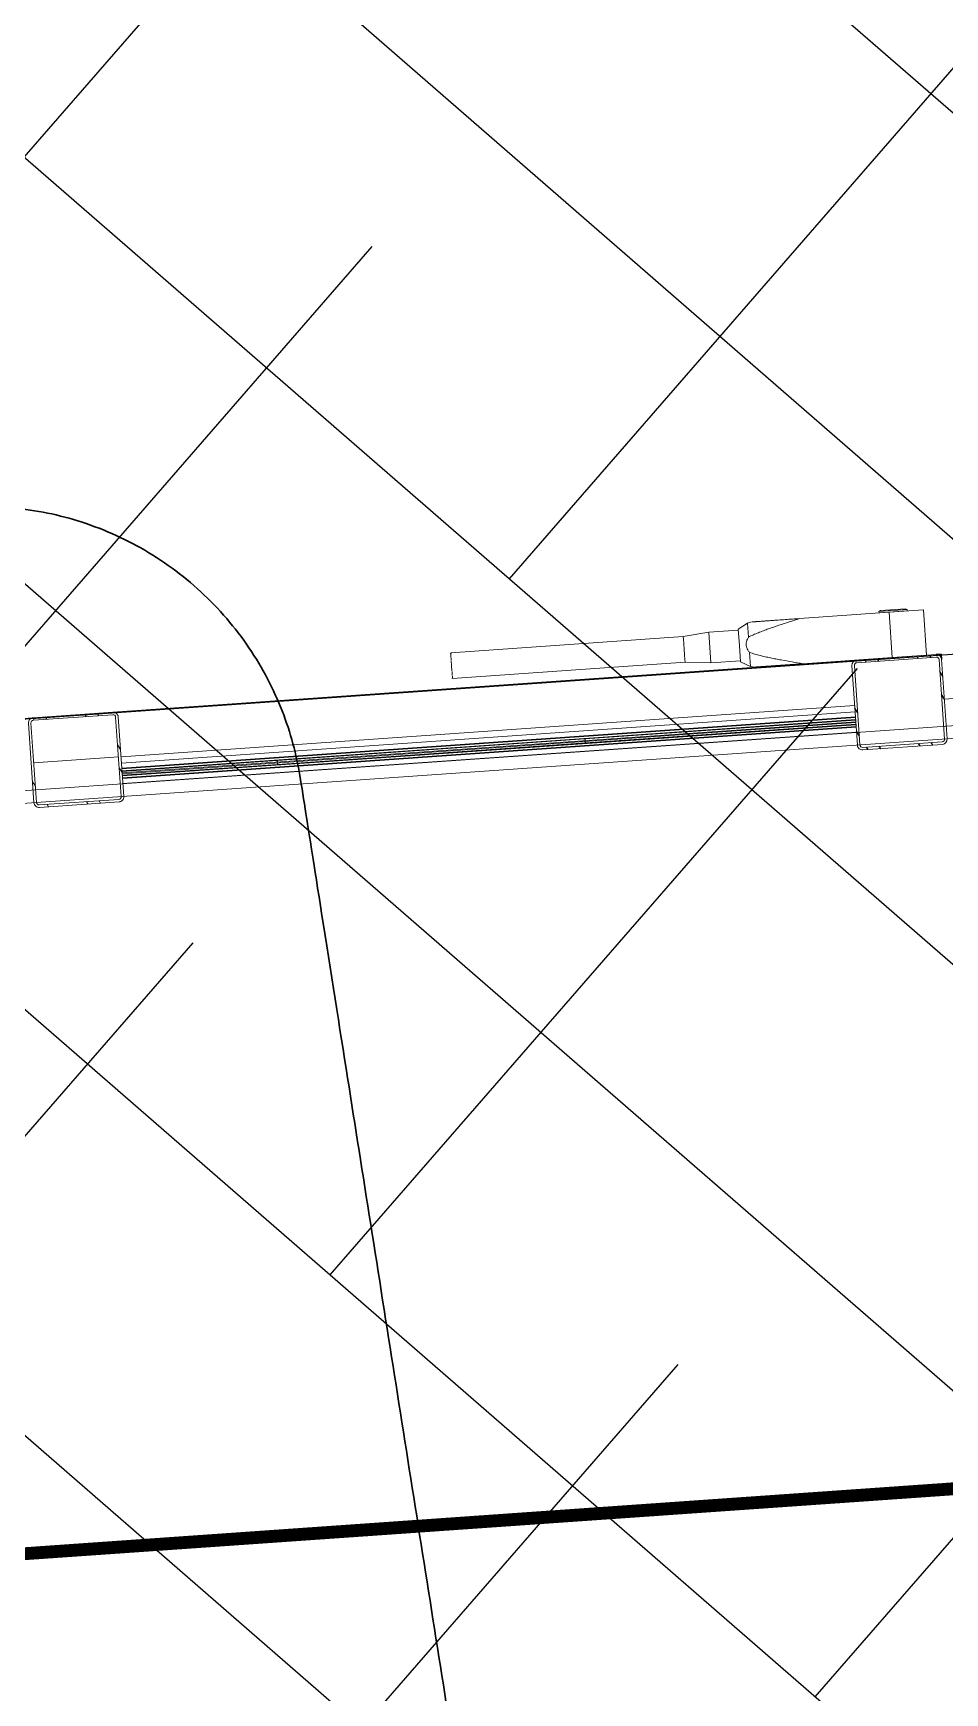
# Model space of a CAD drawing. Header units: millimetres. Extents: x 50357 to 985146, y 723188 to 1803594.
# Drawn here: x 834542.92 to 834546.46, y 818144.76 to 818151.22 of the extents above; entities that cross this region are included whole.
import ezdxf
from ezdxf.xclip import XClip

# ---------------------------------------------------------------- set-up
doc = ezdxf.new("R2010")
doc.units = ezdxf.units.MM
doc.header["$LTSCALE"] = 3
doc.header["$MEASUREMENT"] = 0
for name, pattern in [('DASHED2', [0.375, 0.25, -0.125]), ('Grid Line', [22.225, 12.7, -3.175, 3.175, -3.175]), ('XXASB-PIW-ARC-DWG-1012-MWP-XXXX-WS3-XC$0$XXXXX-PIW-P-ASB_BRIDGE_DECK_ARC-XXX$0$DASHED', [19.05, 12.7, -6.35])]:
    doc.linetypes.add(name, pattern=pattern)
doc.layers.add('-Excluded area line', color=7, linetype='DASHED2', lineweight=40)
for name, color, linetype in [('-Section line', 7, 'Continuous'), ('00_Xref', 7, 'Continuous'), ('3A35X-MAGP-P-LD-00-0$0$LWK-GA_HANDRAIL', 7, 'Continuous')]:
    doc.layers.add(name, color=color, linetype=linetype)
for name, color, linetype, true_color in [('WKD071__', 7, 'Continuous', 0x6e6e6e), ('XXASB-PIW-ARC-DWG-1012-MWP-XXXX-WS3-XC$0$XXXXX-PIW-P-ASB_BRIDGE_DECK_ARC-XXX$0$ADS280_BSteel', 7, 'Continuous', 0x6e6e6e), ('XXASB-PIW-ARC-DWG-1012-MWP-XXXX-WS3-XC$0$XXXXX-PIW-P-ASB_BRIDGE_DECK_ARC-XXX$0$ADS280_CSteel', 7, 'Continuous', 0x6e6e6e)]:
    doc.layers.add(name, color=color, linetype=linetype, true_color=true_color)
for name, color, linetype, lineweight, true_color in [('XXASB-PIW-ARC-DWG-1012-MWP-XXXX-WS3-XC$0$XXXXX-PIW-P-ASB_BRIDGE_DECK_ARC-XXX$0$A-FLOR-HRAL', 7, 'Continuous', 13, 0x6e6e6e), ('XXASB-PIW-ARC-DWG-1012-MWP-XXXX-WS3-XC$0$XXXXX-PIW-P-ASB_BRIDGE_DECK_ARC-XXX$0$A-GENM', 7, 'Continuous', 13, 0x6e6e6e), ('XXASB-PIW-ARC-DWG-1012-MWP-XXXX-WS3-XC$0$XXXXX-PIW-P-ASB_BRIDGE_DECK_ARC-XXX$0$ADS280__', 7, 'Continuous', 13, 0x6e6e6e), ('XXASB-PIW-ARC-DWG-1012-MWP-XXXX-WS3-XC$0$XXXXX-PIW-P-ASB_BRIDGE_DECK_ARC-XXX$0$ADS280_B', 7, 'Continuous', 13, 0x6e6e6e), ('XXASB-PIW-ARC-DWG-1012-MWP-XXXX-WS3-XC$0$XXXXX-PIW-P-ASB_BRIDGE_DECK_ARC-XXX$0$ADS280_H', 7, 'XXASB-PIW-ARC-DWG-1012-MWP-XXXX-WS3-XC$0$XXXXX-PIW-P-ASB_BRIDGE_DECK_ARC-XXX$0$DASHED', 25, 0x6e6e6e), ('XXASB-PIW-ARC-DWG-1012-MWP-XXXX-WS3-XC$0$XXXXX-PIW-P-ASB_P34_DECK_ARC-XXX$0$ADS280__', 7, 'Continuous', 13, 0x6e6e6e), ('XXASB-PIW-ARC-DWG-1012-MWP-XXXX-WS3-XC$0$XXXXX-PIW-P-ASB_P34_DECK_ARC-XXX$0$ADS280_BSteel', 7, 'Continuous', 13, 0x6e6e6e), ('XXASB-PIW-ARC-DWG-1012-MWP-XXXX-WS3-XC$0$XXXXX-PIW-P-ASB_P34_DECK_ARC-XXX$0$ADS280_CSteel', 7, 'Continuous', 13, 0x6e6e6e)]:
    doc.layers.add(name, color=color, linetype=linetype, lineweight=lineweight, true_color=true_color)
pattern_1 = [(122.722, (835227065.1, 818090920.5), (-149.583724, -96.11217), []), (122.722, (835226878.96, 818090961.01), (-149.583724, -96.11217), [])]

# ---------------------------------------------------------------- blocks, each defined once
blk = doc.blocks.new('x-baseplan')
blk.add_lwpolyline([(834550.5505, 818213.8099), (834557.1707, 818119.1058), (834549.7388, 818118.5863), (834547.9798, 818143.7498), (834547.5808, 818143.722), (834547.5407, 818144.2956), (834539.9643, 818143.7659), (834540.0207, 818142.9597), (834532.4541, 818142.4509), (834523.9731, 818144.3196), (834526.2542, 818154.6723), (834539.4112, 818151.6754), (834539.6457, 818148.3218), (834547.2222, 818148.8514), (834547.1833, 818149.4081), (834547.5823, 818149.436), (834542.9962, 818215.0413), (834543.2207, 818215.057), (834550.326, 818213.7942), (834550.5505, 818213.8099)])
blk = doc.blocks.new('XXASB-PIW-ARC-DWG-1012-MWP-XXXX-WS3-XC$0$XXXXX-PIW-P-ASB_BRIDGE_DECK_ARC-XXX$0$Top Rail Type - Top Rail_Internal_-3272184-DECK F_F_L__ARC')
at = {"layer": 'XXASB-PIW-ARC-DWG-1012-MWP-XXXX-WS3-XC$0$XXXXX-PIW-P-ASB_BRIDGE_DECK_ARC-XXX$0$A-FLOR-HRAL'}
for p, q in [((-681781.4, 104874.2), (-673435.1, 104874.2)), ((-681778.9, 104924.2), (-673435.1, 104924.2))]:
    blk.add_line(p, q, dxfattribs=at)
blk = doc.blocks.new('XXASB-PIW-ARC-DWG-1012-MWP-XXXX-WS3-XC$0$XXXXX-PIW-P-ASB_BRIDGE_DECK_ARC-XXX$0$Railing - Sabco_Joint-3422319-DECK F_F_L__ARC')
at = {"layer": 'XXASB-PIW-ARC-DWG-1012-MWP-XXXX-WS3-XC$0$XXXXX-PIW-P-ASB_BRIDGE_DECK_ARC-XXX$0$A-FLOR-HRAL'}
for p, q in [((-8.8, 0.5), (-7.8, 0.5)), ((-8.8, 0.5), (-8.8, -0.5)), ((-7.8, 0.5), (-1.5, 0.5)), ((-7.8, -0.5), (-7.8, 0.5)), ((-1.5, -0.5), (-1.5, 0.5)), ((1.5, 0.5), (7.8, 0.5)), ((1.5, 0.5), (1.5, -0.5)), ((7.8, 0.5), (8.8, 0.5)), ((7.8, 0.5), (7.8, -0.5)), ((8.8, 0.5), (8.8, -0.5)), ((-7.8, -0.5), (-8.8, -0.5)), ((-1.5, -0.5), (-7.8, -0.5)), ((7.8, -0.5), (1.5, -0.5)), ((8.8, -0.5), (7.8, -0.5))]:
    blk.add_line(p, q, dxfattribs=at)
blk = doc.blocks.new('XXASB-PIW-ARC-DWG-1012-MWP-XXXX-WS3-XC$0$XXXXX-PIW-P-ASB_BRIDGE_DECK_ARC-XXX$0$Railing - Railing-3272202-DECK F_F_L__ARC')
at = {"layer": 'XXASB-PIW-ARC-DWG-1012-MWP-XXXX-WS3-XC$0$XXXXX-PIW-P-ASB_BRIDGE_DECK_ARC-XXX$0$A-FLOR-HRAL'}
for p, q in [((-675272.6, 105003.9), (-678132.6, 105003.9)), ((-678132.6, 104984.8), (-675272.6, 104984.8)), ((-678132.6, 104982.4), (-675272.6, 104982.4)), ((-678132.6, 104974.7), (-675272.6, 104974.7)), ((-678132.6, 104973.3), (-677528.2, 104973.3)), ((-678132.6, 104972.3), (-677528.1, 104972.3)), ((-678132.6, 104966), (-675272.6, 104966)), ((-678132.6, 104963), (-675272.6, 104963)), ((-678132.6, 104956.8), (-677528.1, 104956.8)), ((-678132.6, 104955.8), (-677528.2, 104955.8)), ((-678132.6, 104954.3), (-675272.6, 104954.3)), ((-678132.6, 104946.6), (-675272.6, 104946.6)), ((-678132.6, 104944.2), (-675272.6, 104944.2)), ((-677527.1, 104973.3), (-676328.2, 104973.3)), ((-677527.1, 104972.3), (-676328.1, 104972.3)), ((-677527.1, 104956.8), (-676328.1, 104956.7)), ((-677527.1, 104955.8), (-676328.2, 104955.7)), ((-676327.1, 104973.3), (-675272.6, 104973.3)), ((-676327.1, 104972.3), (-675272.6, 104972.3)), ((-676327.1, 104956.7), (-675272.6, 104956.7)), ((-676327.1, 104955.7), (-675272.6, 104955.7)), ((-678132.6, 104925.1), (-675272.6, 104925.1))]:
    blk.add_line(p, q, dxfattribs=at)
at = {"extrusion": (0, 0, -1), "zscale": -1, "rotation": 90.00029486388054}
for p in [(677527.6, 104964.5), (676327.6, 104964.5)]:
    blk.add_blockref('XXASB-PIW-ARC-DWG-1012-MWP-XXXX-WS3-XC$0$XXXXX-PIW-P-ASB_BRIDGE_DECK_ARC-XXX$0$Railing - Sabco_Joint-3422319-DECK F_F_L__ARC', p, dxfattribs=at)
blk = doc.blocks.new('XXASB-PIW-ARC-DWG-1012-MWP-XXXX-WS3-XC$0$XXXXX-PIW-P-ASB_BRIDGE_DECK_ARC-XXX$0$Hanger Node - Hanger Node-V1-SECTION A')
at = {"layer": 'XXASB-PIW-ARC-DWG-1012-MWP-XXXX-WS3-XC$0$XXXXX-PIW-P-ASB_BRIDGE_DECK_ARC-XXX$0$A-GENM'}
for p, q in [((-666576, 22444.9), (-666590.6, 22345.5)), ((-666576, 22444.9), (-666574.7, 22444.9)), ((-666566.3, 22444.5), (-666563.9, 22444.4)), ((-666548.8, 22443.7), (-666545.8, 22443.5)), ((-666506.2, 22441.7), (-666503.2, 22441.5)), ((-666488.1, 22440.8), (-666485.7, 22440.7)), ((-666477.3, 22440.3), (-666476.1, 22440.3)), ((-666470.7, 22339.9), (-666476.1, 22440.3)), ((-666590.6, 22345.5), (-666595.9, 22230.6)), ((-666589.1, 22345.4), (-666530.7, 22342.7)), ((-666530.7, 22342.7), (-666472.2, 22340)), ((-666476.1, 22225), (-666470.7, 22339.9)), ((-666599.3, 22230.8), (-666622.6, 22194.4)), ((-666536, 22227.8), (-666599.3, 22230.8)), ((-666472.7, 22224.9), (-666536, 22227.8)), ((-666452.9, 22186.5), (-666472.7, 22224.9)), ((-666622.6, 22194.4), (-666626.9, 22178.2)), ((-666567.6, 22191.8), (-666621.9, 22194.3)), ((-666453.7, 22186.5), (-666507.9, 22189)), ((-666450.2, 22169.9), (-666452.9, 22186.5)), ((-666651.4, 21642.7), (-666635.1, 21991)), ((-666459.3, 21982.8), (-666475.6, 21634.5)), ((-666659.2, 21675.8), (-666663.8, 21578.2)), ((-666655.4, 21681.8), (-666660.5, 21571.9)), ((-666655.4, 21681.8), (-666659.2, 21675.8)), ((-666657.6, 21508.7), (-666651.4, 21642.7)), ((-666655.6, 21571.7), (-666650.4, 21681.6)), ((-666650.4, 21681.6), (-666655.4, 21681.8)), ((-666475.6, 21634.5), (-666651.4, 21642.7)), ((-666475.6, 21634.5), (-666481.8, 21500.5)), ((-666663.8, 21578.2), (-666660.5, 21571.9)), ((-666660.5, 21571.9), (-666655.6, 21571.7)), ((-666657.6, 21508.7), (-666481.8, 21500.5))]:
    blk.add_line(p, q, dxfattribs=at)
for points, knots in [([(-666537.3, 22201), (-666539.1, 22201.1), (-666542.7, 22201), (-666548, 22200.3), (-666552.2, 22199.1), (-666555.6, 22197.9), (-666560.6, 22195.9), (-666564.5, 22193.8), (-666567.6, 22191.8)], [0, 0, 0, 0, 0.166667, 0.333333, 0.5, 0.583333, 0.666667, 1, 1, 1, 1]), ([(-666507.9, 22189), (-666510.8, 22191.3), (-666514.5, 22193.7), (-666519.3, 22196.2), (-666522.5, 22197.7), (-666526.7, 22199.3), (-666531.9, 22200.5), (-666535.4, 22200.9), (-666537.3, 22201)], [0, 0, 0, 0, 0.333333, 0.416667, 0.5, 0.666667, 0.833333, 1, 1, 1, 1]), ([(-666567.6, 22191.8), (-666570.5, 22185.3), (-666576.2, 22172.3), (-666584.1, 22152.6), (-666591.3, 22132.7), (-666598, 22112.6), (-666604.6, 22092.4), (-666613.1, 22065.5), (-666623.3, 22031.7), (-666631.3, 22004.6), (-666635.1, 21991)], [0, 0, 0, 0, 0.1, 0.2, 0.3, 0.4, 0.5, 0.6, 0.8, 1, 1, 1, 1]), ([(-666635.1, 21991), (-666634.7, 22000.3), (-666633.8, 22018.8), (-666632.6, 22046.5), (-666631.5, 22069.4), (-666630.6, 22087.6), (-666630.1, 22098.9), (-666629.7, 22107.8), (-666629.4, 22114.6), (-666629.1, 22120.1), (-666628.9, 22124.5), (-666628.8, 22127.8), (-666628.6, 22131.1), (-666628.4, 22135.4), (-666628.2, 22140.9), (-666627.9, 22146.3), (-666627.7, 22149.9), (-666627.6, 22151.9), (-666627.6, 22153.4), (-666627.5, 22154.9), (-666627.4, 22157), (-666627.3, 22159.7), (-666627.1, 22162.9), (-666626.9, 22167.1), (-666626.8, 22170.9), (-666626.6, 22173.5), (-666626.6, 22174.7), (-666626.6, 22175.2), (-666626.6, 22175.4)], [0, 0, 0, 0, 0.0666667, 0.1333333, 0.2, 0.2333333, 0.2666667, 0.2833333, 0.3, 0.3166667, 0.325, 0.3333333, 0.3416667, 0.35, 0.3666667, 0.3833333, 0.3916667, 0.3958333, 0.4, 0.4041667, 0.4083333, 0.4166667, 0.425, 0.4333333, 0.45, 0.4583333, 0.4625, 0.4666667, 0.4666667, 0.4666667, 0.4666667]), ([(-666459.3, 21982.8), (-666461.9, 21996.7), (-666467.3, 22024.4), (-666474.4, 22059), (-666480.3, 22086.7), (-666485, 22107.3), (-666489.8, 22127.9), (-666495.1, 22148.4), (-666501.2, 22168.8), (-666505.6, 22182.3), (-666507.9, 22189)], [0, 0, 0, 0, 0.2, 0.4, 0.5, 0.6, 0.7, 0.8, 0.9, 1, 1, 1, 1]), ([(-666450.6, 22169.9), (-666450.6, 22169.9), (-666450.6, 22169.8), (-666450.6, 22169.3), (-666450.7, 22168.6), (-666450.7, 22167.8), (-666450.7, 22167.2), (-666450.8, 22166.4), (-666450.8, 22165.2), (-666451, 22162.6), (-666451.1, 22158.9), (-666451.3, 22154.7), (-666451.5, 22151.5), (-666451.6, 22148.8), (-666451.7, 22146.7), (-666451.8, 22145.2), (-666451.8, 22143.7), (-666451.9, 22141.7), (-666452.1, 22138.1), (-666452.4, 22132.7), (-666452.6, 22127.2), (-666452.8, 22122.9), (-666453, 22119.6), (-666453.1, 22116.3), (-666453.3, 22111.9), (-666453.6, 22106.3), (-666453.9, 22099.6), (-666454.3, 22090.6), (-666454.8, 22079.4), (-666455.7, 22061.1), (-666456.8, 22038.3), (-666458, 22010.6), (-666458.9, 21992.1), (-666459.3, 21982.8)], [0.5016304, 0.5016304, 0.5016304, 0.5016304, 0.5083333, 0.5166667, 0.525, 0.5291667, 0.5333333, 0.5375, 0.5416667, 0.55, 0.5666667, 0.575, 0.5833333, 0.5916667, 0.5958333, 0.6, 0.6041667, 0.6083333, 0.6166667, 0.6333333, 0.65, 0.6583333, 0.6666667, 0.675, 0.6833333, 0.7, 0.7166667, 0.7333333, 0.7666667, 0.8, 0.8666667, 0.9333333, 1, 1, 1, 1])]:
    blk.add_open_spline(points, degree=3, knots=knots, dxfattribs=at)
blk = doc.blocks.new('XXASB-PIW-ARC-DWG-1012-MWP-XXXX-WS3-XC$0$XXXXX-PIW-P-ASB_BRIDGE_DECK_ARC-XXX')
at = {"layer": 'XXASB-PIW-ARC-DWG-1012-MWP-XXXX-WS3-XC$0$XXXXX-PIW-P-ASB_BRIDGE_DECK_ARC-XXX$0$ADS280_CSteel'}
h = blk.add_hatch(dxfattribs=at)
h.set_pattern_fill('FP_1', color=256, style=0, pattern_type=2)
h.set_pattern_definition([(122.722, (835227065.1, 818090920.5), (-149.583724, -96.11217), []), (122.722, (835226878.96, 818090961.01), (-149.583724, -96.11217), [])])
h.paths.add_polyline_path([(834546471.9, 818148471.2), (834546450.3, 818148780.4), (834546443.4, 818148794.1), (834546428.9, 818148799), (834546119.7, 818148777.4), (834546106, 818148770.5), (834546101.1, 818148756), (834546122.7, 818148446.8), (834546129.6, 818148433.1), (834546144.1, 818148428.2), (834546453.3, 818148449.8), (834546467, 818148456.7)], flags=0)
h.paths.add_polyline_path([(834546461.9, 818148470.5), (834546459.5, 818148463.2), (834546452.6, 818148459.8), (834546143.4, 818148438.2), (834546136.1, 818148440.6), (834546132.7, 818148447.5), (834546111.1, 818148756.7), (834546113.5, 818148764), (834546120.4, 818148767.4), (834546429.6, 818148789), (834546436.9, 818148786.6), (834546440.3, 818148779.7), (834546460.2, 818148495.4)], flags=0)
at = {"layer": 'XXASB-PIW-ARC-DWG-1012-MWP-XXXX-WS3-XC$0$XXXXX-PIW-P-ASB_BRIDGE_DECK_ARC-XXX$0$ADS280__'}
for p, q in [((834546428.9, 818148799), (834546119.7, 818148777.4)), ((834546120.4, 818148767.4), (834546429.6, 818148789)), ((834546440.3, 818148779.7), (834546461.9, 818148470.5)), ((834546471.9, 818148471.2), (834546450.3, 818148780.4)), ((834546101.1, 818148756), (834546122.7, 818148446.8)), ((834546132.7, 818148447.5), (834546111.1, 818148756.7)), ((834546452.6, 818148459.8), (834546143.4, 818148438.2)), ((834546144.1, 818148428.2), (834546453.3, 818148449.8))]:
    blk.add_line(p, q, dxfattribs=at)
for centre, major_axis, start_param, end_param in [((834546121.1, 818148757.4), (18.2, 8.3), 1.212993, 2.783789), ((834546121.1, 818148757.4), (8.08, 5.89), 1.010547, 2.581343), ((834546430.3, 818148779), (8.8, 18), 5.238681, 6.809477), ((834546430.3, 818148779), (1.96, 9.81), 4.979108, 6.549904), ((834546142.7, 818148448.2), (-3.9, 19.6), 1.444816, 3.015613), ((834546142.7, 818148448.2), (-1.95, 9.81), 1.444816, 3.015613), ((834546451.9, 818148469.8), (-2.64, 9.65), 2.944664, 4.51546), ((834546451.9, 818148469.8), (16.6, 11.1), 4.19371, 5.764506)]:
    blk.add_ellipse(centre, major_axis=major_axis, ratio=1, start_param=start_param, end_param=end_param, dxfattribs=at)
at = {"layer": 'XXASB-PIW-ARC-DWG-1012-MWP-XXXX-WS3-XC$0$XXXXX-PIW-P-ASB_BRIDGE_DECK_ARC-XXX$0$ADS280_B'}
for p, q in [((834544541.2, 818148805.5), (834545445.6, 818148869.1)), ((834545446.3, 818148859.4), (834545445.7, 818148867.4)), ((834545447.5, 818148841.9), (834545446.4, 818148857.1)), ((834545449.1, 818148819.2), (834545447.7, 818148839)), ((834544541.3, 818148803.8), (834544541.9, 818148795.8)), ((834544542.1, 818148793.5), (834544543.1, 818148778.3)), ((834544543.3, 818148775.4), (834544544.7, 818148755.6)), ((834545452.6, 818148769.3), (834544548.2, 818148705.7)), ((834545450.5, 818148799.4), (834545449.1, 818148819.2)), ((834545451.8, 818148781.3), (834545450.7, 818148796.5)), ((834545452.5, 818148771), (834545451.9, 818148779)), ((834544544.7, 818148755.6), (834544546.1, 818148735.8)), ((834544546.3, 818148732.9), (834544547.4, 818148717.7)), ((834544547.6, 818148715.4), (834544548.1, 818148707.4))]:
    blk.add_line(p, q, dxfattribs=at)
at = {"layer": 'XXASB-PIW-ARC-DWG-1012-MWP-XXXX-WS3-XC$0$XXXXX-PIW-P-ASB_BRIDGE_DECK_ARC-XXX$0$ADS280_BSteel'}
for q in [(834546428.9, 818148799), (834546450.2, 818148780.4)]:
    blk.add_line((834546448.8, 818148800.4), q, dxfattribs=at)
at = {"layer": 'XXASB-PIW-ARC-DWG-1012-MWP-XXXX-WS3-XC$0$XXXXX-PIW-P-ASB_BRIDGE_DECK_ARC-XXX$0$ADS280_H'}
for p, q in [((834545445.7, 818148867.4), (834545445.7, 818148868.2)), ((834545445.7, 818148868.2), (834545445.7, 818148867.4)), ((834544541.3, 818148803.8), (834544541.3, 818148804.5)), ((834544541.3, 818148804.5), (834544541.3, 818148803.8)), ((834545452.5, 818148771), (834545452.5, 818148770.3)), ((834545452.5, 818148770.3), (834545452.5, 818148771)), ((834544548.1, 818148707.4), (834544548.2, 818148706.6)), ((834544548.2, 818148706.6), (834544548.1, 818148707.4))]:
    blk.add_line(p, q, dxfattribs=at)
at = {"layer": 'XXASB-PIW-ARC-DWG-1012-MWP-XXXX-WS3-XC$0$XXXXX-PIW-P-ASB_BRIDGE_DECK_ARC-XXX$0$A-FLOR-HRAL', "rotation": 3.999000000000387}
for name in ['XXASB-PIW-ARC-DWG-1012-MWP-XXXX-WS3-XC$0$XXXXX-PIW-P-ASB_BRIDGE_DECK_ARC-XXX$0$Railing - Railing-3272202-DECK F_F_L__ARC', 'XXASB-PIW-ARC-DWG-1012-MWP-XXXX-WS3-XC$0$XXXXX-PIW-P-ASB_BRIDGE_DECK_ARC-XXX$0$Top Rail Type - Top Rail_Internal_-3272184-DECK F_F_L__ARC']:
    blk.add_blockref(name, (835227065.1, 818090920.5), dxfattribs=at)
at = {"layer": 'XXASB-PIW-ARC-DWG-1012-MWP-XXXX-WS3-XC$0$XXXXX-PIW-P-ASB_BRIDGE_DECK_ARC-XXX$0$A-GENM', "xscale": -1, "rotation": 91.3558116182503}
blk.add_blockref('XXASB-PIW-ARC-DWG-1012-MWP-XXXX-WS3-XC$0$XXXXX-PIW-P-ASB_BRIDGE_DECK_ARC-XXX$0$Hanger Node - Hanger Node-V1-SECTION A', (834583656.2, 817483010.8), dxfattribs=at)
blk = doc.blocks.new('XXASB-PIW-ARC-DWG-1012-MWP-XXXX-WS3-XC$0$XXXXX-PIW-P-ASB_P34_DECK_ARC-XXX')
at = {"layer": 'XXASB-PIW-ARC-DWG-1012-MWP-XXXX-WS3-XC$0$XXXXX-PIW-P-ASB_P34_DECK_ARC-XXX$0$ADS280_CSteel'}
h = blk.add_hatch(dxfattribs=at)
h.set_pattern_fill('FP_1', color=256, style=0, pattern_type=2)
h.set_pattern_definition(pattern_1)
h.paths.add_polyline_path([(834546471.9, 818148471.2), (834546450.3, 818148780.4), (834546443.4, 818148794.1), (834546428.9, 818148799), (834546119.7, 818148777.4), (834546106, 818148770.5), (834546101.1, 818148756), (834546122.7, 818148446.8), (834546129.6, 818148433.1), (834546144.1, 818148428.2), (834546453.3, 818148449.8), (834546467, 818148456.7)], flags=0)
h.paths.add_polyline_path([(834546461.9, 818148470.5), (834546459.5, 818148463.2), (834546452.6, 818148459.8), (834546143.4, 818148438.2), (834546136.1, 818148440.6), (834546132.7, 818148447.5), (834546111.1, 818148756.7), (834546113.5, 818148764), (834546120.4, 818148767.4), (834546429.6, 818148789), (834546436.9, 818148786.6), (834546440.3, 818148779.7), (834546460.2, 818148495.4)], flags=0)
h = blk.add_hatch(dxfattribs=at)
h.set_pattern_fill('FP_1', color=256, style=0, pattern_type=2)
h.set_pattern_definition(pattern_1)
h.paths.add_polyline_path([(834543269.7, 818148247.3), (834543248.1, 818148556.6), (834543241.3, 818148570.3), (834543226.7, 818148575.1), (834542917.5, 818148553.5), (834542903.8, 818148546.7), (834542898.9, 818148532.2), (834542920.6, 818148222.9), (834542927.4, 818148209.2), (834542941.9, 818148204.4), (834543251.2, 818148226), (834543264.9, 818148232.8)], flags=0)
h.paths.add_polyline_path([(834543259.7, 818148246.6), (834543257.3, 818148239.4), (834543250.5, 818148236), (834542941.2, 818148214.4), (834542934, 818148216.8), (834542930.5, 818148223.6), (834542908.9, 818148532.9), (834542911.3, 818148540.1), (834542918.2, 818148543.6), (834543227.4, 818148565.2), (834543234.7, 818148562.7), (834543238.1, 818148555.9), (834543256, 818148299.9)], flags=0)
at = {"layer": 'XXASB-PIW-ARC-DWG-1012-MWP-XXXX-WS3-XC$0$XXXXX-PIW-P-ASB_P34_DECK_ARC-XXX$0$ADS280__'}
for p, q in [((834546428.9, 818148799), (834546119.7, 818148777.4)), ((834546120.4, 818148767.4), (834546429.6, 818148789)), ((834546440.3, 818148779.7), (834546461.9, 818148470.5)), ((834546471.9, 818148471.2), (834546450.3, 818148780.4)), ((834546101.1, 818148756), (834546122.7, 818148446.8)), ((834546132.7, 818148447.5), (834546111.1, 818148756.7)), ((834547159.4, 818148674.6), (834546461.1, 818148625.8)), ((834543226.7, 818148575.1), (834542917.5, 818148553.5)), ((834546111.9, 818148601.4), (834543259.1, 818148402)), ((834542898.9, 818148532.2), (834542920.6, 818148222.9)), ((834542930.5, 818148223.6), (834542908.9, 818148532.9)), ((834542918.2, 818148543.6), (834543227.4, 818148565.2)), ((834543238.1, 818148555.9), (834543259.7, 818148246.6)), ((834543269.7, 818148247.3), (834543248.1, 818148556.6)), ((834546452.6, 818148459.8), (834546143.4, 818148438.2)), ((834546144.1, 818148428.2), (834546453.3, 818148449.8)), ((834543248.9, 818148401.3), (834542919.7, 818148378.3)), ((834543250.5, 818148236), (834542941.2, 818148214.4)), ((834542941.9, 818148204.4), (834543251.2, 818148226))]:
    blk.add_line(p, q, dxfattribs=at)
for centre, major_axis, start_param, end_param in [((834546121.1, 818148757.4), (18.2, 8.3), 1.212993, 2.783789), ((834546121.1, 818148757.4), (8.08, 5.89), 1.010547, 2.581343), ((834546430.3, 818148779), (8.8, 18), 5.238681, 6.809477), ((834546430.3, 818148779), (1.96, 9.81), 4.979108, 6.549904), ((834543228.1, 818148555.2), (-19.3, 5.1), 3.470489, 5.041286), ((834542918.9, 818148533.6), (-10.5, 17), 5.802892, 7.373689), ((834542918.9, 818148533.6), (-5.02, 8.65), 5.826684, 7.39748), ((834543228.1, 818148555.2), (9.99, 0.35), 0.034895, 1.605692), ((834546142.7, 818148448.2), (-3.9, 19.6), 1.444816, 3.015613), ((834546142.7, 818148448.2), (-1.95, 9.81), 1.444816, 3.015613), ((834546451.9, 818148469.8), (-2.64, 9.65), 2.944664, 4.51546), ((834546451.9, 818148469.8), (16.6, 11.1), 4.19371, 5.764506), ((834542940.5, 818148224.3), (-14.6, 13.6), 0.820293, 2.39109), ((834542940.5, 818148224.3), (-8.31, 5.56), 0.659418, 2.230214), ((834543249.8, 818148245.9), (6.82, 7.31), 3.961886, 5.532682), ((834543249.8, 818148245.9), (20, 0.7), 4.747284, 6.318081)]:
    blk.add_ellipse(centre, major_axis=major_axis, ratio=1, start_param=start_param, end_param=end_param, dxfattribs=at)
at = {"layer": 'XXASB-PIW-ARC-DWG-1012-MWP-XXXX-WS3-XC$0$XXXXX-PIW-P-ASB_P34_DECK_ARC-XXX$0$ADS280_BSteel'}
for p, q in [((834546119.7, 818148777.4), (834543226.7, 818148575.1)), ((834546448.8, 818148800.4), (834546428.9, 818148799)), ((834546448.8, 818148800.4), (834546450.2, 818148780.4)), ((834542917.5, 818148553.5), (834540024.6, 818148351.3))]:
    blk.add_line(p, q, dxfattribs=at)
blk = doc.blocks.new('XXASB-PIW-ARC-DWG-1012-MWP-XXXX-WS3-XC')
for name in ['XXASB-PIW-ARC-DWG-1012-MWP-XXXX-WS3-XC$0$XXXXX-PIW-P-ASB_BRIDGE_DECK_ARC-XXX', 'XXASB-PIW-ARC-DWG-1012-MWP-XXXX-WS3-XC$0$XXXXX-PIW-P-ASB_P34_DECK_ARC-XXX']:
    blk.add_blockref(name, (0, 0))

msp = doc.modelspace()

# ---------------------------------------------------------------- hatches: boundary and pattern name
at = {"layer": '-Excluded area line'}
h = msp.add_hatch(dxfattribs=at)
h.set_pattern_fill('ANSI31', color=256)
h.set_pattern_definition([(45, (0, -1e-20), (-0.088388347648, 0.088388347648), [])])
edge = h.paths.add_edge_path(flags=0)
edge.add_arc((834576.0018, 818046.0853), 0.5122, 0, 360)
edge = h.paths.add_edge_path(flags=17)
edge.add_line((834509.6545, 817903.2275), (834493.6514, 818132.2001))
edge.add_line((834493.6514, 818132.2001), (834495.2223, 818132.3099))
edge.add_line((834495.2223, 818132.3099), (834492.4442, 818172.006))
edge.add_line((834492.4442, 818172.006), (834490.7844, 818173.101))
edge.add_line((834490.7844, 818173.101), (834489.6765, 818188.9415))
edge.add_line((834489.6765, 818188.9415), (834489.6774, 818188.9421))
edge.add_arc((834477.0466, 818171.6149), 21.4422, 53.90525, 53.90955, ccw=False)
edge.add_line((834489.6787, 818188.9412), (834492.8109, 818186.3755))
edge.add_line((834492.8109, 818186.3755), (834497.7494, 818181.813))
edge.add_arc((834561.6075, 818267.2782), 106.6872, 233.233545, 261.758005)
edge.add_line((834546.3134, 818161.6929), (834554.1557, 818160.6631))
edge.add_line((834554.1557, 818160.6631), (834570.5637, 818158.5084))
edge.add_line((834570.5637, 818158.5084), (834605.9636, 818157.5669))
edge.add_line((834605.9636, 818157.5669), (834605.9639, 818157.5666))
edge.add_line((834605.9639, 818157.5666), (834605.9667, 818157.5668))
edge.add_line((834605.9667, 818157.5668), (834630.1531, 818158.3824))
edge.add_line((834630.1531, 818158.3824), (834633.0978, 818158.5888))
edge.add_line((834633.0978, 818158.5888), (834636.8138, 818105.5105))
edge.add_line((834636.8138, 818105.5105), (834642.7992, 818105.9295))
edge.add_line((834642.7992, 818105.9295), (834646.2911, 818056.0516))
edge.add_line((834646.2911, 818056.0516), (834640.3051, 818055.6325))
edge.add_line((834640.3051, 818055.6325), (834643.399, 818011.4407))
edge.add_line((834643.399, 818011.4407), (834641.1551, 818011.2836))
edge.add_line((834641.1551, 818011.2836), (834643.4009, 817979.1978))
edge.add_line((834643.4009, 817979.1978), (834644.173, 817967.859))
edge.add_line((834644.173, 817967.859), (834644.8988, 817967.9097))
edge.add_line((834644.8988, 817967.9097), (834645.6245, 817967.9604))
edge.add_line((834645.6245, 817967.9604), (834648.1218, 817931.8786))
edge.add_line((834648.1218, 817931.8786), (834646.7337, 817931.6033))
edge.add_line((834646.7337, 817931.6033), (834552.2507, 817919.4891))
edge.add_line((834552.2507, 817919.4891), (834509.6545, 817903.2275))
edge = h.paths.add_edge_path(flags=0)
edge.add_arc((834576.0018, 818046.0853), 0.5122, 0, 360)
h.paths.add_polyline_path([(834583.1485, 817943.8543), (834576.0018, 818046.0853), (834503.6783, 818041.0294), (834511.7505, 817925.5589), (834547.4409, 817939.3012)], flags=0)
h.paths.add_polyline_path([(834576.0018, 818046.0853), (834503.6783, 818041.0294), (834511.7505, 817925.5589), (834547.4409, 817939.3012), (834583.1485, 817943.8543)], flags=0)
h.paths.add_polyline_path([(834576.6662, 818044.0156), (834589.1533, 818044.8886), (834588.9683, 818047.5356), (834576.4812, 818046.6627)], flags=8)
h.paths.add_polyline_path([(834616.9632, 817995.7728), (834587.3341, 817993.7015), (834583.9069, 818042.7253), (834613.536, 818044.7966)], flags=0)
edge = h.paths.add_edge_path(flags=17)
edge.add_line((834509.6545, 817903.2275), (834493.6514, 818132.2001))
edge.add_line((834493.6514, 818132.2001), (834495.2223, 818132.3099))
edge.add_line((834495.2223, 818132.3099), (834492.4442, 818172.006))
edge.add_line((834492.4442, 818172.006), (834490.7844, 818173.101))
edge.add_line((834490.7844, 818173.101), (834489.6765, 818188.9415))
edge.add_line((834489.6765, 818188.9415), (834489.6774, 818188.9421))
edge.add_arc((834477.0466, 818171.6149), 21.4422, 53.90525, 53.90955, ccw=False)
edge.add_line((834489.6787, 818188.9412), (834492.8109, 818186.3755))
edge.add_line((834492.8109, 818186.3755), (834497.7494, 818181.813))
edge.add_arc((834561.6075, 818267.2782), 106.6872, 233.233545, 261.758005)
edge.add_line((834546.3134, 818161.6929), (834554.1557, 818160.6631))
edge.add_line((834554.1557, 818160.6631), (834570.5637, 818158.5084))
edge.add_line((834570.5637, 818158.5084), (834605.9636, 818157.5669))
edge.add_line((834605.9636, 818157.5669), (834605.9639, 818157.5666))
edge.add_line((834605.9639, 818157.5666), (834605.9667, 818157.5668))
edge.add_line((834605.9667, 818157.5668), (834630.1531, 818158.3824))
edge.add_line((834630.1531, 818158.3824), (834633.0978, 818158.5888))
edge.add_line((834633.0978, 818158.5888), (834636.8138, 818105.5105))
edge.add_line((834636.8138, 818105.5105), (834642.7992, 818105.9295))
edge.add_line((834642.7992, 818105.9295), (834646.2911, 818056.0516))
edge.add_line((834646.2911, 818056.0516), (834640.3051, 818055.6325))
edge.add_line((834640.3051, 818055.6325), (834643.399, 818011.4407))
edge.add_line((834643.399, 818011.4407), (834641.1551, 818011.2836))
edge.add_line((834641.1551, 818011.2836), (834643.4009, 817979.1978))
edge.add_line((834643.4009, 817979.1978), (834644.173, 817967.859))
edge.add_line((834644.173, 817967.859), (834644.8988, 817967.9097))
edge.add_line((834644.8988, 817967.9097), (834645.6245, 817967.9604))
edge.add_line((834645.6245, 817967.9604), (834648.1218, 817931.8786))
edge.add_line((834648.1218, 817931.8786), (834646.7337, 817931.6033))
edge.add_line((834646.7337, 817931.6033), (834552.2507, 817919.4891))
edge.add_line((834552.2507, 817919.4891), (834509.6545, 817903.2275))
edge = h.paths.add_edge_path(flags=0)
edge.add_line((834542.9142, 818105.8473), (834540.3821, 818142.0821))
edge.add_line((834540.3821, 818142.0821), (834533.5274, 818141.6208))
edge.add_line((834533.5274, 818141.6208), (834523.2582, 818143.8637))
edge.add_line((834523.2582, 818143.8637), (834525.899, 818155.8488))
edge.add_arc((834558.5896, 818267.564), 116.4, 237.276176, 253.689242, ccw=False)
edge.add_line((834495.6649, 818169.6383), (834500.3325, 818102.8705))
edge.add_line((834500.3325, 818102.8705), (834542.9142, 818105.8473))
h.paths.add_polyline_path([(834566.6351, 818107.5037), (834563.804, 818148.0022), (834606.4619, 818147.2761), (834609.0351, 818110.4697)], flags=0)
h = msp.add_hatch()
h.set_pattern_fill('NET3', color=256, scale=18)
h.set_pattern_definition([(273.999, (834525.5252, 818208.8837), (2.24452, 0.15691), []), (333.999, (834525.5252, 818208.8837), (0.986374, 2.02227), []), (33.999, (834525.5252, 818208.8837), (-1.25815, 1.86536), [])])
edge = h.paths.add_edge_path()
edge.add_arc((834558.4524, 818268.9728), 117.4715, 237.761019, 253.81498)
edge.add_line((834525.7084, 818156.1571), (834525.5327, 818155.3418))
edge.add_line((834525.5327, 818155.3418), (834526.3736, 818155.2143))
edge.add_line((834526.3736, 818155.2143), (834523.9731, 818144.3196))
edge.add_line((834523.9731, 818144.3196), (834532.4541, 818142.4509))
edge.add_line((834532.4541, 818142.4509), (834540.2756, 818142.9709))
edge.add_line((834540.2756, 818142.9709), (834540.6028, 818143.4369))
edge.add_line((834540.6028, 818143.4369), (834541.3562, 818133.2615))
edge.add_line((834541.3562, 818133.2615), (834534.877, 818132.7812))
edge.add_line((834534.877, 818132.7812), (834535.2998, 818127.0768))
edge.add_line((834535.2998, 818127.0768), (834537.449, 818127.2361))
edge.add_line((834537.449, 818127.2361), (834537.5778, 818125.4987))
edge.add_line((834537.5778, 818125.4987), (834541.9073, 818125.8197))
edge.add_line((834541.9073, 818125.8197), (834543.3561, 818106.2519))
edge.add_line((834543.3561, 818106.2519), (834500.4074, 818103.0685))
edge.add_line((834500.4074, 818103.0685), (834498.5058, 818129.4005))
edge.add_line((834498.5058, 818129.4005), (834510.4653, 818130.2871))
edge.add_line((834510.4653, 818130.2871), (834509.9985, 818136.5839))
edge.add_line((834509.9985, 818136.5839), (834498.0452, 818135.6978))
edge.add_line((834498.0452, 818135.6978), (834497.6521, 818141.0009))
edge.add_line((834497.6521, 818141.0009), (834497.9031, 818141.0194))
edge.add_line((834497.9031, 818141.0194), (834495.7871, 818169.6118))
h = msp.add_hatch()
h.set_pattern_fill('ANSI38', color=256, scale=10)
h.set_pattern_definition([(318.9989, (834525.5252, 818208.8837), (0.820092, 0.943371), []), (48.9989, (834525.5252, 818208.8837), (0.696812, 2.706834), [3.125, -1.875])])
edge = h.paths.add_edge_path()
edge.add_line((834539.7435, 818152.2684), (834526.3736, 818155.2143))
edge.add_line((834526.3736, 818155.2143), (834523.9731, 818144.3196))
edge.add_line((834523.9731, 818144.3196), (834532.4541, 818142.4509))
edge.add_line((834532.4541, 818142.4509), (834540.3822, 818142.974))
edge.add_line((834540.3822, 818142.974), (834540.4439, 818142.0922))
edge.add_line((834540.4439, 818142.0922), (834542.5009, 818112.666))
edge.add_line((834542.5009, 818112.666), (834565.1617, 818114.2501))
edge.add_line((834565.1617, 818114.2501), (834563.2872, 818141.0655))
edge.add_line((834563.2872, 818141.0655), (834556.0284, 818141.1832))
edge.add_line((834556.0284, 818141.1832), (834555.3405, 818151.0238))
edge.add_line((834555.3405, 818151.0238), (834562.5993, 818150.9061))
edge.add_line((834562.5993, 818150.9061), (834562.0153, 818159.2601))
edge.add_line((834562.0153, 818159.2601), (834560.518, 818159.716))
edge.add_line((834560.518, 818159.716), (834554.7192, 818160.5625))
edge.add_arc((834570.7126, 818279.8246), 120.3297, 257.639716, 262.362038, ccw=False)
edge.add_line((834544.955, 818162.284), (834538.9467, 818163.4835))
edge.add_line((834538.9467, 818163.4835), (834539.7435, 818152.2684))

# ---------------------------------------------------------------- linework, layer by layer
at = {"layer": '-Section line', "linetype": 'Grid Line', "ltscale": 2, "const_width": 0.05, "flags": 128}
msp.add_lwpolyline([(834522.6298, 818147.7393), (834535.572, 818144.7914), (834564.9882, 818146.8478)], dxfattribs=at)
at = {"layer": '3A35X-MAGP-P-LD-00-0$0$LWK-GA_HANDRAIL', "color": 1, "lineweight": 30, "ltscale": 0.5}
msp.add_rational_spline([(834545.4793, 818138.6632), (834544.7177, 818143.4914), (834543.9561, 818148.3196), (834543.7775, 818149.4517), (834542.6343, 818149.3718), (834542.0075, 818149.3281), (834541.3806, 818149.2843)], [1.00000011919, 1, 1, 0.737100834088, 1, 1, 1], degree=2, knots=[1397.536704, 1397.536704, 1397.536704, 11173.331387, 11173.331387, 13028.396767, 13028.396767, 14285.118087, 14285.118087, 14285.118087], dxfattribs=at)

# ---------------------------------------------------------------- block references
at = {"layer": '00_Xref'}
ref = msp.add_blockref('x-baseplan', (0, 0), dxfattribs=at)
XClip(ref).set_block_clipping_path([(834202.4041511728, 818417.7787976696), (834906.6320897909, 818467.0097314056), (834956.0121295976, 817760.6488927433), (834251.7841909796, 817711.4179590072)])
at = {"layer": 'WKD071__', "xscale": 0.001, "yscale": 0.001, "zscale": 0.001}
msp.add_blockref('XXASB-PIW-ARC-DWG-1012-MWP-XXXX-WS3-XC', (0, 0), dxfattribs=at)

doc.saveas('drawing.dxf')
